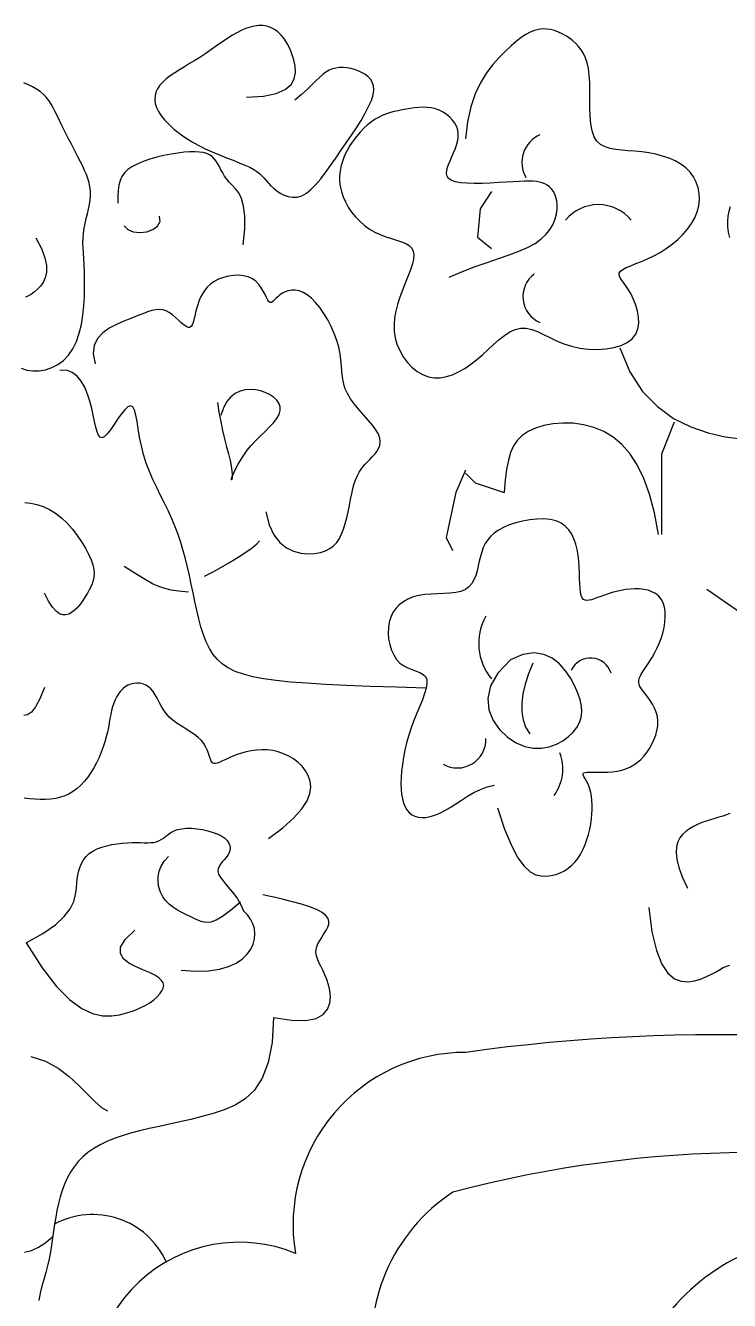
# Model space of a CAD drawing. Extents: x -66030 to 95157, y -13132 to 45879.
# Drawn here: x -29758 to -29709, y 33692.5 to 33781.1 of the extents above; entities that cross this region are included whole.
import ezdxf

# ---------------------------------------------------------------- set-up
doc = ezdxf.new("R2010")
doc.units = 0
doc.header["$LTSCALE"] = 100
doc.header["$MEASUREMENT"] = 0
doc.layers.add('3', color=11, linetype='CONTINUOUS')

msp = doc.modelspace()

# ---------------------------------------------------------------- linework, layer by layer
at = {"layer": '3'}
for points in [[(-29742.626, 33776.15), (-29741.444, 33776.215), (-29740.56, 33776.395), (-29739.935, 33776.67), (-29739.53, 33777.019), (-29739.306, 33777.422), (-29739.226, 33777.856), (-29739.252, 33778.303), (-29739.343, 33778.741), (-29739.469, 33779.152), (-29739.62, 33779.53), (-29739.795, 33779.875), (-29739.991, 33780.182), (-29740.207, 33780.451), (-29740.439, 33780.677), (-29740.687, 33780.859), (-29740.947, 33780.995), (-29741.218, 33781.083), (-29741.498, 33781.126), (-29741.786, 33781.126), (-29742.08, 33781.088), (-29742.38, 33781.016), (-29742.684, 33780.911), (-29742.99, 33780.779), (-29743.297, 33780.623), (-29743.605, 33780.445), (-29743.915, 33780.25), (-29744.227, 33780.041), (-29744.542, 33779.821), (-29744.864, 33779.595), (-29745.191, 33779.365), (-29745.527, 33779.135), (-29745.871, 33778.908), (-29746.225, 33778.688), (-29746.583, 33778.473), (-29746.938, 33778.261), (-29747.284, 33778.051), (-29747.615, 33777.841), (-29747.923, 33777.63), (-29748.202, 33777.414), (-29748.446, 33777.194), (-29748.648, 33776.967), (-29748.807, 33776.732), (-29748.92, 33776.49), (-29748.986, 33776.239), (-29749.004, 33775.979), (-29748.97, 33775.711), (-29748.884, 33775.433), (-29748.744, 33775.144), (-29748.549, 33774.846), (-29748.302, 33774.542), (-29748.008, 33774.234), (-29747.671, 33773.928), (-29747.296, 33773.628), (-29746.887, 33773.336), (-29746.448, 33773.058), (-29745.983, 33772.796), (-29745.499, 33772.555), (-29745.004, 33772.332), (-29744.509, 33772.126), (-29744.025, 33771.935), (-29743.561, 33771.755), (-29743.13, 33771.586), (-29742.74, 33771.424), (-29742.402, 33771.268), (-29742.124, 33771.116), (-29741.897, 33770.966), (-29741.709, 33770.815), (-29741.549, 33770.663), (-29741.404, 33770.507), (-29741.264, 33770.346), (-29741.115, 33770.178), (-29740.947, 33770.001), (-29740.75, 33769.816), (-29740.525, 33769.634), (-29740.276, 33769.466), (-29740.005, 33769.326), (-29739.717, 33769.226), (-29739.415, 33769.179), (-29739.103, 33769.197), (-29738.783, 33769.293), (-29738.46, 33769.477), (-29738.132, 33769.74), (-29737.8, 33770.074), (-29737.464, 33770.467), (-29737.122, 33770.909), (-29736.774, 33771.39), (-29736.42, 33771.898), (-29736.06, 33772.424), (-29735.695, 33772.957), (-29735.333, 33773.49), (-29734.985, 33774.017), (-29734.661, 33774.529), (-29734.373, 33775.021), (-29734.13, 33775.484), (-29733.942, 33775.913), (-29733.822, 33776.3), (-29733.775, 33776.639), (-29733.796, 33776.934), (-29733.877, 33777.187), (-29734.008, 33777.404), (-29734.182, 33777.587), (-29734.388, 33777.741), (-29734.62, 33777.869), (-29734.866, 33777.977), (-29735.121, 33778.065), (-29735.381, 33778.134), (-29735.641, 33778.182), (-29735.902, 33778.205), (-29736.158, 33778.202), (-29736.409, 33778.17), (-29736.65, 33778.109), (-29736.881, 33778.014), (-29737.1, 33777.884), (-29737.317, 33777.719), (-29737.545, 33777.517), (-29737.795, 33777.278), (-29738.08, 33777), (-29738.413, 33776.683), (-29738.805, 33776.325), (-29739.268, 33775.927)], [(-29728.524, 33763.629), (-29727.613, 33764.018), (-29726.732, 33764.357), (-29725.888, 33764.656), (-29725.092, 33764.928), (-29724.352, 33765.184), (-29723.677, 33765.437), (-29723.075, 33765.697), (-29722.556, 33765.976), (-29722.124, 33766.284), (-29721.776, 33766.616), (-29721.504, 33766.963), (-29721.301, 33767.318), (-29721.159, 33767.673), (-29721.071, 33768.02), (-29721.029, 33768.352), (-29721.026, 33768.66), (-29721.055, 33768.938), (-29721.113, 33769.185), (-29721.196, 33769.405), (-29721.301, 33769.596), (-29721.426, 33769.761), (-29721.566, 33769.902), (-29721.72, 33770.019), (-29721.884, 33770.113), (-29722.057, 33770.187), (-29722.244, 33770.241), (-29722.453, 33770.278), (-29722.691, 33770.299), (-29722.966, 33770.307), (-29723.285, 33770.302), (-29723.655, 33770.286), (-29724.085, 33770.262), (-29724.577, 33770.232), (-29725.113, 33770.199), (-29725.675, 33770.17), (-29726.24, 33770.15), (-29726.787, 33770.144), (-29727.296, 33770.157), (-29727.745, 33770.195), (-29728.114, 33770.262), (-29728.387, 33770.363), (-29728.571, 33770.495), (-29728.676, 33770.655), (-29728.716, 33770.84), (-29728.701, 33771.045), (-29728.644, 33771.268), (-29728.556, 33771.505), (-29728.45, 33771.753), (-29728.336, 33772.008), (-29728.221, 33772.268), (-29728.114, 33772.531), (-29728.021, 33772.796), (-29727.949, 33773.062), (-29727.904, 33773.325), (-29727.895, 33773.585), (-29727.928, 33773.84), (-29728.007, 33774.087), (-29728.13, 33774.324), (-29728.292, 33774.547), (-29728.487, 33774.753), (-29728.71, 33774.938), (-29728.956, 33775.098), (-29729.219, 33775.23), (-29729.494, 33775.331), (-29729.777, 33775.398), (-29730.066, 33775.434), (-29730.357, 33775.445), (-29730.651, 33775.433), (-29730.944, 33775.404), (-29731.236, 33775.362), (-29731.524, 33775.311), (-29731.807, 33775.256), (-29732.084, 33775.199), (-29732.355, 33775.138), (-29732.621, 33775.069), (-29732.885, 33774.986), (-29733.146, 33774.886), (-29733.407, 33774.763), (-29733.669, 33774.615), (-29733.934, 33774.436), (-29734.201, 33774.224), (-29734.467, 33773.98), (-29734.727, 33773.71), (-29734.978, 33773.416), (-29735.215, 33773.103), (-29735.434, 33772.775), (-29735.63, 33772.435), (-29735.799, 33772.088), (-29735.937, 33771.737), (-29736.042, 33771.383), (-29736.113, 33771.026), (-29736.149, 33770.667), (-29736.148, 33770.307), (-29736.109, 33769.945), (-29736.03, 33769.582), (-29735.911, 33769.219), (-29735.751, 33768.856), (-29735.551, 33768.499), (-29735.316, 33768.152), (-29735.048, 33767.821), (-29734.751, 33767.511), (-29734.426, 33767.227), (-29734.078, 33766.975), (-29733.71, 33766.759), (-29733.325, 33766.583), (-29732.935, 33766.438), (-29732.551, 33766.314), (-29732.185, 33766.2), (-29731.849, 33766.086), (-29731.554, 33765.962), (-29731.312, 33765.817), (-29731.136, 33765.641), (-29731.033, 33765.425), (-29730.997, 33765.17), (-29731.019, 33764.881), (-29731.089, 33764.56), (-29731.198, 33764.211), (-29731.335, 33763.838), (-29731.492, 33763.444), (-29731.658, 33763.032), (-29731.825, 33762.606), (-29731.983, 33762.169), (-29732.124, 33761.721), (-29732.241, 33761.267), (-29732.324, 33760.807), (-29732.366, 33760.344), (-29732.358, 33759.88), (-29732.292, 33759.417), (-29732.162, 33758.96), (-29731.973, 33758.515), (-29731.731, 33758.095), (-29731.444, 33757.708), (-29731.118, 33757.364), (-29730.76, 33757.075), (-29730.379, 33756.849), (-29729.979, 33756.697), (-29729.569, 33756.626), (-29729.151, 33756.632), (-29728.727, 33756.707), (-29728.301, 33756.846), (-29727.874, 33757.04), (-29727.451, 33757.284), (-29727.032, 33757.569), (-29726.622, 33757.889), (-29726.221, 33758.236), (-29725.829, 33758.595), (-29725.444, 33758.949), (-29725.064, 33759.282), (-29724.688, 33759.579), (-29724.314, 33759.823), (-29723.939, 33759.998), (-29723.563, 33760.088), (-29723.183, 33760.083), (-29722.794, 33759.995), (-29722.392, 33759.844), (-29721.973, 33759.65), (-29721.53, 33759.432), (-29721.061, 33759.208), (-29720.558, 33758.998), (-29720.019, 33758.821), (-29719.441, 33758.694), (-29718.841, 33758.62), (-29718.236, 33758.6), (-29717.645, 33758.635), (-29717.088, 33758.726), (-29716.583, 33758.873), (-29716.148, 33759.079), (-29715.803, 33759.343), (-29715.562, 33759.664), (-29715.416, 33760.03), (-29715.355, 33760.43), (-29715.365, 33760.847), (-29715.435, 33761.271), (-29715.552, 33761.685), (-29715.703, 33762.078), (-29715.878, 33762.436), (-29716.063, 33762.748), (-29716.246, 33763.017), (-29716.416, 33763.248), (-29716.559, 33763.447), (-29716.663, 33763.62), (-29716.717, 33763.772), (-29716.708, 33763.91), (-29716.624, 33764.038), (-29716.457, 33764.163), (-29716.214, 33764.289), (-29715.908, 33764.422), (-29715.552, 33764.565), (-29715.157, 33764.724), (-29714.736, 33764.903), (-29714.3, 33765.108), (-29713.864, 33765.343), (-29713.436, 33765.611), (-29713.026, 33765.911), (-29712.639, 33766.239), (-29712.283, 33766.591), (-29711.963, 33766.965), (-29711.686, 33767.355), (-29711.46, 33767.76), (-29711.289, 33768.175), (-29711.181, 33768.597), (-29711.134, 33769.02), (-29711.147, 33769.437), (-29711.219, 33769.843), (-29711.35, 33770.231), (-29711.536, 33770.596), (-29711.778, 33770.932), (-29712.073, 33771.231), (-29712.419, 33771.49), (-29712.81, 33771.71), (-29713.237, 33771.895), (-29713.691, 33772.046), (-29714.164, 33772.168), (-29714.649, 33772.264), (-29715.136, 33772.335), (-29715.617, 33772.386), (-29716.084, 33772.422), (-29716.532, 33772.455), (-29716.953, 33772.498), (-29717.342, 33772.568), (-29717.693, 33772.678), (-29717.999, 33772.842), (-29718.254, 33773.076), (-29718.452, 33773.393), (-29718.59, 33773.802), (-29718.678, 33774.288), (-29718.726, 33774.831), (-29718.746, 33775.41), (-29718.75, 33776.005), (-29718.751, 33776.595), (-29718.76, 33777.16), (-29718.788, 33777.678), (-29718.845, 33778.136), (-29718.932, 33778.533), (-29719.046, 33778.879), (-29719.184, 33779.178), (-29719.346, 33779.44), (-29719.528, 33779.67), (-29719.728, 33779.875), (-29719.944, 33780.064), (-29720.175, 33780.239), (-29720.418, 33780.401), (-29720.671, 33780.546), (-29720.933, 33780.669), (-29721.202, 33780.768), (-29721.476, 33780.839), (-29721.754, 33780.879), (-29722.033, 33780.883), (-29722.314, 33780.85), (-29722.598, 33780.775), (-29722.891, 33780.658), (-29723.197, 33780.494), (-29723.519, 33780.283), (-29723.862, 33780.021), (-29724.229, 33779.707), (-29724.626, 33779.337), (-29725.052, 33778.908), (-29725.493, 33778.408), (-29725.93, 33777.827), (-29726.344, 33777.15), (-29726.718, 33776.365), (-29727.031, 33775.461), (-29727.267, 33774.425), (-29727.405, 33773.244)], [(-29758.298, 33757.294), (-29757.901, 33757.168), (-29757.479, 33757.106), (-29757.043, 33757.112), (-29756.601, 33757.187), (-29756.165, 33757.333), (-29755.746, 33757.55), (-29755.355, 33757.839), (-29755.002, 33758.203), (-29754.697, 33758.641), (-29754.449, 33759.152), (-29754.255, 33759.724), (-29754.109, 33760.337), (-29754.004, 33760.978), (-29753.935, 33761.627), (-29753.896, 33762.27), (-29753.881, 33762.888), (-29753.884, 33763.467), (-29753.898, 33763.992), (-29753.92, 33764.467), (-29753.946, 33764.9), (-29753.969, 33765.299), (-29753.987, 33765.67), (-29753.994, 33766.02), (-29753.987, 33766.359), (-29753.96, 33766.692), (-29753.911, 33767.027), (-29753.845, 33767.362), (-29753.769, 33767.696), (-29753.69, 33768.029), (-29753.614, 33768.358), (-29753.549, 33768.682), (-29753.501, 33768.999), (-29753.477, 33769.308), (-29753.482, 33769.609), (-29753.516, 33769.902), (-29753.576, 33770.191), (-29753.658, 33770.477), (-29753.761, 33770.763), (-29753.881, 33771.051), (-29754.016, 33771.345), (-29754.163, 33771.645), (-29754.32, 33771.954), (-29754.484, 33772.271), (-29754.653, 33772.593), (-29754.824, 33772.918), (-29754.995, 33773.245), (-29755.164, 33773.57), (-29755.328, 33773.893), (-29755.485, 33774.21), (-29755.634, 33774.521), (-29755.777, 33774.822), (-29755.919, 33775.113), (-29756.064, 33775.392), (-29756.216, 33775.656), (-29756.379, 33775.903), (-29756.558, 33776.134), (-29756.757, 33776.344), (-29756.978, 33776.534), (-29757.224, 33776.706), (-29757.494, 33776.864), (-29757.789, 33777.011), (-29758.109, 33777.151)], [(-29742.85, 33765.865), (-29742.741, 33766.992), (-29742.739, 33767.882), (-29742.822, 33768.571), (-29742.971, 33769.093), (-29743.165, 33769.484), (-29743.385, 33769.779), (-29743.61, 33770.015), (-29743.82, 33770.225), (-29743.999, 33770.439), (-29744.151, 33770.659), (-29744.281, 33770.881), (-29744.398, 33771.101), (-29744.507, 33771.313), (-29744.617, 33771.514), (-29744.734, 33771.699), (-29744.864, 33771.865), (-29745.015, 33772.006), (-29745.191, 33772.123), (-29745.394, 33772.216), (-29745.629, 33772.284), (-29745.899, 33772.328), (-29746.207, 33772.347), (-29746.558, 33772.342), (-29746.953, 33772.312), (-29747.395, 33772.258), (-29747.87, 33772.181), (-29748.365, 33772.082), (-29748.863, 33771.963), (-29749.35, 33771.824), (-29749.81, 33771.667), (-29750.228, 33771.494), (-29750.591, 33771.306), (-29750.885, 33771.102), (-29751.115, 33770.878), (-29751.289, 33770.628), (-29751.414, 33770.346), (-29751.498, 33770.025), (-29751.548, 33769.66), (-29751.573, 33769.244), (-29751.579, 33768.771)], [(-29725.582, 33769.575), (-29726.374, 33768.388), (-29726.572, 33766.411), (-29725.582, 33765.62)], [(-29709.018, 33766.393), (-29709.115, 33766.762), (-29709.16, 33767.136), (-29709.163, 33767.504), (-29709.133, 33767.861), (-29709.072, 33768.204), (-29708.979, 33768.534)], [(-29751.132, 33767.206), (-29750.879, 33766.932), (-29750.495, 33766.776), (-29750.038, 33766.731), (-29749.565, 33766.787), (-29749.134, 33766.938), (-29748.802, 33767.175), (-29748.628, 33767.491), (-29748.669, 33767.877)], [(-29757.265, 33766.362), (-29756.886, 33765.618), (-29756.652, 33764.978), (-29756.542, 33764.432), (-29756.536, 33763.971), (-29756.614, 33763.586), (-29756.756, 33763.265), (-29756.941, 33763), (-29757.151, 33762.781), (-29757.366, 33762.598), (-29757.582, 33762.449), (-29757.793, 33762.331), (-29757.998, 33762.241)], [(-29741.283, 33747.305), (-29741.056, 33746.406), (-29740.726, 33745.704), (-29740.317, 33745.178), (-29739.851, 33744.806), (-29739.352, 33744.566), (-29738.843, 33744.436), (-29738.348, 33744.394), (-29737.888, 33744.417), (-29737.483, 33744.488), (-29737.133, 33744.601), (-29736.831, 33744.755), (-29736.573, 33744.951), (-29736.354, 33745.185), (-29736.167, 33745.457), (-29736.009, 33745.767), (-29735.874, 33746.113), (-29735.756, 33746.492), (-29735.652, 33746.896), (-29735.559, 33747.315), (-29735.473, 33747.739), (-29735.39, 33748.157), (-29735.307, 33748.56), (-29735.221, 33748.938), (-29735.128, 33749.281), (-29735.024, 33749.58), (-29734.911, 33749.841), (-29734.789, 33750.07), (-29734.657, 33750.273), (-29734.516, 33750.456), (-29734.367, 33750.627), (-29734.21, 33750.792), (-29734.046, 33750.958), (-29733.876, 33751.129), (-29733.711, 33751.31), (-29733.562, 33751.502), (-29733.439, 33751.708), (-29733.356, 33751.929), (-29733.322, 33752.168), (-29733.349, 33752.428), (-29733.449, 33752.709), (-29733.627, 33753.014), (-29733.871, 33753.34), (-29734.16, 33753.684), (-29734.475, 33754.041), (-29734.797, 33754.409), (-29735.107, 33754.784), (-29735.385, 33755.163), (-29735.612, 33755.541), (-29735.776, 33755.918), (-29735.884, 33756.294), (-29735.952, 33756.673), (-29735.995, 33757.06), (-29736.027, 33757.457), (-29736.064, 33757.868), (-29736.119, 33758.297), (-29736.209, 33758.747), (-29736.345, 33759.218), (-29736.522, 33759.701), (-29736.736, 33760.185), (-29736.979, 33760.656), (-29737.244, 33761.103), (-29737.526, 33761.514), (-29737.818, 33761.875), (-29738.112, 33762.175), (-29738.404, 33762.405), (-29738.689, 33762.568), (-29738.966, 33762.671), (-29739.231, 33762.72), (-29739.482, 33762.722), (-29739.717, 33762.683), (-29739.933, 33762.611), (-29740.126, 33762.511), (-29740.297, 33762.39), (-29740.445, 33762.26), (-29740.576, 33762.132), (-29740.691, 33762.017), (-29740.793, 33761.926), (-29740.887, 33761.871), (-29740.975, 33761.863), (-29741.059, 33761.914), (-29741.144, 33762.03), (-29741.235, 33762.201), (-29741.336, 33762.411), (-29741.455, 33762.646), (-29741.597, 33762.889), (-29741.767, 33763.125), (-29741.972, 33763.339), (-29742.216, 33763.517), (-29742.502, 33763.645), (-29742.823, 33763.723), (-29743.168, 33763.756), (-29743.526, 33763.745), (-29743.885, 33763.694), (-29744.235, 33763.606), (-29744.565, 33763.484), (-29744.864, 33763.33), (-29745.124, 33763.149), (-29745.345, 33762.944), (-29745.532, 33762.719), (-29745.69, 33762.478), (-29745.821, 33762.224), (-29745.929, 33761.963), (-29746.019, 33761.696), (-29746.095, 33761.43), (-29746.161, 33761.167), (-29746.22, 33760.917), (-29746.278, 33760.686), (-29746.338, 33760.484), (-29746.405, 33760.319), (-29746.483, 33760.198), (-29746.578, 33760.131), (-29746.692, 33760.125), (-29746.83, 33760.186), (-29746.989, 33760.301), (-29747.166, 33760.455), (-29747.359, 33760.633), (-29747.564, 33760.82), (-29747.778, 33761.001), (-29747.998, 33761.159), (-29748.222, 33761.281), (-29748.447, 33761.353), (-29748.68, 33761.377), (-29748.928, 33761.358), (-29749.199, 33761.299), (-29749.5, 33761.206), (-29749.84, 33761.082), (-29750.226, 33760.931), (-29750.665, 33760.759), (-29751.158, 33760.566), (-29751.674, 33760.343), (-29752.176, 33760.074), (-29752.626, 33759.748), (-29752.986, 33759.35), (-29753.217, 33758.867), (-29753.283, 33758.285), (-29753.146, 33757.591)], [(-29716.661, 33758.709), (-29715.966, 33757.037), (-29715.082, 33755.686), (-29714.053, 33754.621), (-29712.922, 33753.809), (-29711.731, 33753.212), (-29710.524, 33752.798), (-29709.342, 33752.53), (-29708.23, 33752.374)], [(-29730.131, 33735.038), (-29732.187, 33735.107), (-29734.031, 33735.172), (-29735.676, 33735.238), (-29737.138, 33735.307), (-29738.43, 33735.383), (-29739.566, 33735.471), (-29740.562, 33735.574), (-29741.432, 33735.697), (-29742.189, 33735.841), (-29742.844, 33736.012), (-29743.408, 33736.214), (-29743.89, 33736.449), (-29744.3, 33736.722), (-29744.648, 33737.036), (-29744.945, 33737.394), (-29745.2, 33737.802), (-29745.423, 33738.26), (-29745.618, 33738.763), (-29745.791, 33739.302), (-29745.946, 33739.87), (-29746.087, 33740.46), (-29746.218, 33741.062), (-29746.343, 33741.669), (-29746.468, 33742.274), (-29746.596, 33742.87), (-29746.731, 33743.456), (-29746.874, 33744.034), (-29747.028, 33744.603), (-29747.196, 33745.166), (-29747.381, 33745.723), (-29747.585, 33746.274), (-29747.811, 33746.821), (-29748.06, 33747.365), (-29748.325, 33747.907), (-29748.598, 33748.452), (-29748.87, 33749.001), (-29749.133, 33749.557), (-29749.38, 33750.123), (-29749.601, 33750.7), (-29749.789, 33751.293), (-29749.937, 33751.899), (-29750.054, 33752.499), (-29750.15, 33753.07), (-29750.236, 33753.59), (-29750.322, 33754.034), (-29750.418, 33754.38), (-29750.535, 33754.604), (-29750.684, 33754.684), (-29750.871, 33754.607), (-29751.09, 33754.399), (-29751.331, 33754.099), (-29751.584, 33753.743), (-29751.838, 33753.371), (-29752.085, 33753.018), (-29752.312, 33752.723), (-29752.512, 33752.523), (-29752.676, 33752.447), (-29752.809, 33752.491), (-29752.919, 33752.64), (-29753.013, 33752.882), (-29753.1, 33753.202), (-29753.186, 33753.587), (-29753.28, 33754.023), (-29753.388, 33754.498), (-29753.52, 33754.995), (-29753.68, 33755.493), (-29753.876, 33755.967), (-29754.114, 33756.394), (-29754.399, 33756.749), (-29754.739, 33757.008), (-29755.14, 33757.148), (-29755.608, 33757.144)], [(-29744.64, 33754.908), (-29744.542, 33754.244), (-29744.421, 33753.597), (-29744.285, 33752.975), (-29744.144, 33752.385), (-29744.005, 33751.835), (-29743.877, 33751.331), (-29743.769, 33750.881), (-29743.689, 33750.492), (-29743.643, 33750.169), (-29743.625, 33749.913), (-29743.627, 33749.722), (-29743.64, 33749.595), (-29743.656, 33749.53), (-29743.665, 33749.525), (-29743.661, 33749.579), (-29743.633, 33749.69), (-29743.575, 33749.857), (-29743.486, 33750.071), (-29743.366, 33750.326), (-29743.213, 33750.613), (-29743.03, 33750.924), (-29742.815, 33751.252), (-29742.568, 33751.589), (-29742.29, 33751.927), (-29741.983, 33752.258), (-29741.661, 33752.583), (-29741.338, 33752.899), (-29741.031, 33753.208), (-29740.756, 33753.507), (-29740.527, 33753.797), (-29740.362, 33754.078), (-29740.276, 33754.349), (-29740.279, 33754.609), (-29740.366, 33754.853), (-29740.525, 33755.08), (-29740.744, 33755.283), (-29741.014, 33755.459), (-29741.322, 33755.604), (-29741.658, 33755.714), (-29742.01, 33755.784), (-29742.369, 33755.809), (-29742.725, 33755.782), (-29743.072, 33755.694), (-29743.402, 33755.534), (-29743.709, 33755.296), (-29743.985, 33754.969), (-29744.224, 33754.544), (-29744.417, 33754.014)], [(-29713.975, 33745.74), (-29714.258, 33747.231), (-29714.601, 33748.525), (-29715.002, 33749.635), (-29715.458, 33750.576), (-29715.967, 33751.359), (-29716.525, 33751.998), (-29717.13, 33752.505), (-29717.781, 33752.895), (-29718.47, 33753.18), (-29719.185, 33753.367), (-29719.907, 33753.465), (-29720.62, 33753.482), (-29721.307, 33753.426), (-29721.951, 33753.304), (-29722.535, 33753.125), (-29723.041, 33752.895), (-29723.457, 33752.621), (-29723.791, 33752.295), (-29724.054, 33751.905), (-29724.258, 33751.442), (-29724.414, 33750.895), (-29724.536, 33750.254), (-29724.633, 33749.508), (-29724.719, 33748.647)], [(-29713.752, 33745.74), (-29713.752, 33751.33), (-29712.856, 33753.566)], [(-29727.405, 33750.212), (-29728.077, 33748.647), (-29728.748, 33745.517), (-29728.301, 33744.622)], [(-29727.405, 33749.989), (-29726.734, 33749.318), (-29724.719, 33748.647)], [(-29758.029, 33747.947), (-29757.618, 33747.911), (-29757.193, 33747.822), (-29756.76, 33747.678), (-29756.327, 33747.476), (-29755.902, 33747.213), (-29755.49, 33746.887), (-29755.098, 33746.512), (-29754.731, 33746.099), (-29754.392, 33745.663), (-29754.089, 33745.218), (-29753.825, 33744.777), (-29753.605, 33744.353), (-29753.436, 33743.961), (-29753.319, 33743.612), (-29753.252, 33743.3), (-29753.228, 33743.021), (-29753.242, 33742.768), (-29753.288, 33742.533), (-29753.361, 33742.311), (-29753.454, 33742.095), (-29753.563, 33741.879), (-29753.682, 33741.657), (-29753.811, 33741.433), (-29753.949, 33741.211), (-29754.097, 33740.996), (-29754.254, 33740.793), (-29754.421, 33740.607), (-29754.597, 33740.442), (-29754.783, 33740.304), (-29754.979, 33740.198), (-29755.185, 33740.139), (-29755.401, 33740.143), (-29755.629, 33740.225), (-29755.868, 33740.4), (-29756.12, 33740.686), (-29756.386, 33741.097), (-29756.665, 33741.65)], [(-29725.167, 33726.734), (-29724.674, 33725.243), (-29724.201, 33724.097), (-29723.749, 33723.25), (-29723.316, 33722.66), (-29722.902, 33722.282), (-29722.507, 33722.072), (-29722.131, 33721.987), (-29721.772, 33721.982), (-29721.431, 33722.021), (-29721.108, 33722.096), (-29720.804, 33722.205), (-29720.518, 33722.348), (-29720.251, 33722.523), (-29720.004, 33722.729), (-29719.777, 33722.965), (-29719.571, 33723.231), (-29719.386, 33723.523), (-29719.221, 33723.839), (-29719.076, 33724.173), (-29718.951, 33724.521), (-29718.845, 33724.877), (-29718.758, 33725.238), (-29718.689, 33725.597), (-29718.639, 33725.951), (-29718.605, 33726.295), (-29718.589, 33726.627), (-29718.589, 33726.944), (-29718.606, 33727.246), (-29718.638, 33727.531), (-29718.686, 33727.796), (-29718.748, 33728.04), (-29718.825, 33728.262), (-29718.914, 33728.459), (-29719.008, 33728.633), (-29719.095, 33728.782), (-29719.166, 33728.909), (-29719.21, 33729.013), (-29719.219, 33729.095), (-29719.181, 33729.155), (-29719.086, 33729.193), (-29718.929, 33729.212), (-29718.716, 33729.215), (-29718.457, 33729.21), (-29718.163, 33729.203), (-29717.845, 33729.198), (-29717.512, 33729.204), (-29717.177, 33729.225), (-29716.848, 33729.268), (-29716.535, 33729.338), (-29716.239, 33729.435), (-29715.959, 33729.559), (-29715.696, 33729.71), (-29715.449, 33729.888), (-29715.216, 33730.091), (-29714.999, 33730.319), (-29714.796, 33730.572), (-29714.608, 33730.849), (-29714.438, 33731.146), (-29714.291, 33731.457), (-29714.171, 33731.779), (-29714.083, 33732.106), (-29714.03, 33732.433), (-29714.018, 33732.756), (-29714.05, 33733.069), (-29714.129, 33733.369), (-29714.246, 33733.655), (-29714.391, 33733.925), (-29714.554, 33734.178), (-29714.723, 33734.414), (-29714.889, 33734.631), (-29715.042, 33734.829), (-29715.169, 33735.007), (-29715.264, 33735.165), (-29715.325, 33735.309), (-29715.353, 33735.443), (-29715.351, 33735.575), (-29715.319, 33735.711), (-29715.258, 33735.856), (-29715.171, 33736.017), (-29715.057, 33736.2), (-29714.92, 33736.409), (-29714.765, 33736.645), (-29714.597, 33736.905), (-29714.423, 33737.187), (-29714.249, 33737.491), (-29714.082, 33737.814), (-29713.926, 33738.154), (-29713.789, 33738.51), (-29713.676, 33738.879), (-29713.59, 33739.255), (-29713.533, 33739.63), (-29713.509, 33739.996), (-29713.52, 33740.347), (-29713.569, 33740.675), (-29713.657, 33740.972), (-29713.789, 33741.231), (-29713.964, 33741.446), (-29714.179, 33741.619), (-29714.428, 33741.753), (-29714.703, 33741.85), (-29714.999, 33741.915), (-29715.31, 33741.949), (-29715.63, 33741.956), (-29715.953, 33741.939), (-29716.272, 33741.901), (-29716.586, 33741.846), (-29716.892, 33741.776), (-29717.188, 33741.697), (-29717.472, 33741.61), (-29717.742, 33741.52), (-29717.994, 33741.429), (-29718.228, 33741.343), (-29718.442, 33741.263), (-29718.634, 33741.198), (-29718.805, 33741.154), (-29718.956, 33741.138), (-29719.085, 33741.156), (-29719.194, 33741.217), (-29719.281, 33741.326), (-29719.347, 33741.492), (-29719.394, 33741.717), (-29719.424, 33741.996), (-29719.444, 33742.32), (-29719.459, 33742.68), (-29719.474, 33743.065), (-29719.494, 33743.467), (-29719.525, 33743.878), (-29719.571, 33744.287), (-29719.638, 33744.686), (-29719.732, 33745.068), (-29719.855, 33745.428), (-29720.014, 33745.759), (-29720.213, 33746.055), (-29720.458, 33746.31), (-29720.752, 33746.517), (-29721.101, 33746.672), (-29721.506, 33746.769), (-29721.955, 33746.812), (-29722.435, 33746.805), (-29722.929, 33746.756), (-29723.423, 33746.667), (-29723.902, 33746.546), (-29724.352, 33746.397), (-29724.757, 33746.225), (-29725.106, 33746.034), (-29725.401, 33745.826), (-29725.648, 33745.601), (-29725.852, 33745.358), (-29726.02, 33745.098), (-29726.157, 33744.82), (-29726.269, 33744.525), (-29726.361, 33744.212), (-29726.439, 33743.884), (-29726.514, 33743.547), (-29726.593, 33743.212), (-29726.687, 33742.889), (-29726.806, 33742.587), (-29726.959, 33742.315), (-29727.155, 33742.083), (-29727.405, 33741.902), (-29727.715, 33741.775), (-29728.075, 33741.696), (-29728.475, 33741.651), (-29728.902, 33741.627), (-29729.345, 33741.611), (-29729.792, 33741.592), (-29730.231, 33741.557), (-29730.651, 33741.492), (-29731.04, 33741.387), (-29731.396, 33741.242), (-29731.716, 33741.059), (-29731.999, 33740.839), (-29732.24, 33740.585), (-29732.44, 33740.297), (-29732.595, 33739.977), (-29732.703, 33739.628), (-29732.762, 33739.253), (-29732.775, 33738.861), (-29732.742, 33738.463), (-29732.665, 33738.072), (-29732.547, 33737.699), (-29732.388, 33737.354), (-29732.191, 33737.049), (-29731.957, 33736.796), (-29731.69, 33736.601), (-29731.403, 33736.453), (-29731.111, 33736.335), (-29730.828, 33736.232), (-29730.57, 33736.127), (-29730.351, 33736.005), (-29730.187, 33735.848), (-29730.091, 33735.641), (-29730.075, 33735.371), (-29730.129, 33735.043), (-29730.24, 33734.665), (-29730.394, 33734.243), (-29730.578, 33733.787), (-29730.779, 33733.303), (-29730.981, 33732.801), (-29731.173, 33732.287), (-29731.343, 33731.768), (-29731.489, 33731.251), (-29731.611, 33730.739), (-29731.709, 33730.237), (-29731.786, 33729.748), (-29731.839, 33729.278), (-29731.871, 33728.831), (-29731.882, 33728.411), (-29731.871, 33728.021), (-29731.839, 33727.664), (-29731.784, 33727.34), (-29731.705, 33727.05), (-29731.601, 33726.796), (-29731.473, 33726.576), (-29731.318, 33726.394), (-29731.136, 33726.249), (-29730.926, 33726.143), (-29730.691, 33726.075), (-29730.43, 33726.048), (-29730.147, 33726.061), (-29729.843, 33726.114), (-29729.52, 33726.21), (-29729.179, 33726.348), (-29728.823, 33726.529), (-29728.452, 33726.751), (-29728.066, 33727.002), (-29727.665, 33727.267), (-29727.247, 33727.533), (-29726.811, 33727.783), (-29726.357, 33728.004), (-29725.884, 33728.181), (-29725.391, 33728.299)], [(-29745.536, 33742.833), (-29744.996, 33743.113), (-29744.406, 33743.438), (-29743.801, 33743.788), (-29743.213, 33744.147), (-29742.679, 33744.495), (-29742.231, 33744.814), (-29741.903, 33745.086), (-29741.731, 33745.293)], [(-29746.655, 33741.715), (-29747.325, 33741.792), (-29747.858, 33741.869), (-29748.307, 33741.967), (-29748.725, 33742.107), (-29749.164, 33742.309), (-29749.677, 33742.596), (-29750.315, 33742.987), (-29751.132, 33743.504)], [(-29710.618, 33741.939), (-29707.746, 33739.933)], [(-29724.272, 33737.02), (-29725.157, 33736.1), (-29725.666, 33735.2), (-29725.854, 33734.337), (-29725.776, 33733.53), (-29725.484, 33732.799), (-29725.035, 33732.161), (-29724.482, 33731.636), (-29723.88, 33731.243), (-29723.275, 33730.994), (-29722.685, 33730.877), (-29722.116, 33730.876), (-29721.579, 33730.973), (-29721.08, 33731.15), (-29720.63, 33731.39), (-29720.236, 33731.675), (-29719.907, 33731.988), (-29719.65, 33732.316), (-29719.465, 33732.657), (-29719.35, 33733.016), (-29719.305, 33733.395), (-29719.329, 33733.799), (-29719.419, 33734.231), (-29719.575, 33734.695), (-29719.795, 33735.193), (-29720.079, 33735.723), (-29720.432, 33736.249), (-29720.857, 33736.731), (-29721.362, 33737.127), (-29721.95, 33737.395), (-29722.628, 33737.494), (-29723.4, 33737.383), (-29724.272, 33737.02)], [(-29722.705, 33736.796), (-29723.008, 33736.053), (-29723.243, 33735.335), (-29723.405, 33734.65), (-29723.488, 33734.001), (-29723.487, 33733.394), (-29723.397, 33732.834), (-29723.213, 33732.326), (-29722.929, 33731.877)], [(-29741.105, 33724.582), (-29740.092, 33725.344), (-29739.324, 33726.033), (-29738.773, 33726.655), (-29738.413, 33727.216), (-29738.216, 33727.721), (-29738.155, 33728.177), (-29738.203, 33728.589), (-29738.333, 33728.963), (-29738.522, 33729.304), (-29738.758, 33729.612), (-29739.036, 33729.886), (-29739.347, 33730.124), (-29739.686, 33730.326), (-29740.046, 33730.49), (-29740.419, 33730.616), (-29740.8, 33730.703), (-29741.18, 33730.75), (-29741.558, 33730.761), (-29741.929, 33730.741), (-29742.29, 33730.694), (-29742.638, 33730.624), (-29742.97, 33730.535), (-29743.282, 33730.433), (-29743.571, 33730.322), (-29743.834, 33730.207), (-29744.072, 33730.094), (-29744.285, 33729.99), (-29744.474, 33729.903), (-29744.638, 33729.84), (-29744.779, 33729.808), (-29744.898, 33729.814), (-29744.995, 33729.865), (-29745.071, 33729.966), (-29745.135, 33730.111), (-29745.196, 33730.29), (-29745.262, 33730.497), (-29745.342, 33730.721), (-29745.445, 33730.954), (-29745.581, 33731.188), (-29745.757, 33731.414), (-29745.981, 33731.626), (-29746.243, 33731.825), (-29746.532, 33732.018), (-29746.838, 33732.208), (-29747.148, 33732.401), (-29747.452, 33732.6), (-29747.738, 33732.812), (-29747.995, 33733.04), (-29748.214, 33733.287), (-29748.401, 33733.549), (-29748.562, 33733.817), (-29748.707, 33734.084), (-29748.842, 33734.343), (-29748.975, 33734.586), (-29749.113, 33734.806), (-29749.266, 33734.996), (-29749.438, 33735.148), (-29749.627, 33735.264), (-29749.829, 33735.344), (-29750.038, 33735.389), (-29750.252, 33735.401), (-29750.464, 33735.381), (-29750.671, 33735.33), (-29750.868, 33735.25), (-29751.051, 33735.14), (-29751.221, 33735.005), (-29751.376, 33734.845), (-29751.516, 33734.662), (-29751.643, 33734.46), (-29751.755, 33734.239), (-29751.852, 33734.002), (-29751.936, 33733.751), (-29752.006, 33733.488), (-29752.066, 33733.213), (-29752.12, 33732.926), (-29752.174, 33732.627), (-29752.231, 33732.316), (-29752.297, 33731.994), (-29752.375, 33731.659), (-29752.47, 33731.313), (-29752.585, 33730.955), (-29752.721, 33730.591), (-29752.875, 33730.226), (-29753.048, 33729.865), (-29753.237, 33729.513), (-29753.442, 33729.177), (-29753.661, 33728.86), (-29753.893, 33728.57), (-29754.138, 33728.309), (-29754.395, 33728.079), (-29754.665, 33727.879), (-29754.949, 33727.709), (-29755.247, 33727.569), (-29755.56, 33727.459), (-29755.888, 33727.378), (-29756.232, 33727.325), (-29756.593, 33727.301), (-29756.963, 33727.3), (-29757.339, 33727.319), (-29757.713, 33727.354), (-29758.081, 33727.399)], [(-29756.665, 33735.097), (-29756.994, 33734.304), (-29757.299, 33733.737), (-29757.582, 33733.371), (-29757.847, 33733.184), (-29758.098, 33733.151)], [(-29709.014, 33726.328), (-29709.244, 33726.234), (-29709.498, 33726.15), (-29709.771, 33726.07), (-29710.058, 33725.988), (-29710.357, 33725.901), (-29710.66, 33725.803), (-29710.963, 33725.694), (-29711.261, 33725.569), (-29711.549, 33725.427), (-29711.821, 33725.265), (-29712.072, 33725.08), (-29712.297, 33724.87), (-29712.489, 33724.631), (-29712.638, 33724.351), (-29712.731, 33724.019), (-29712.758, 33723.622), (-29712.707, 33723.148), (-29712.564, 33722.585), (-29712.32, 33721.921), (-29711.961, 33721.144)], [(-29757.955, 33717.33), (-29756.785, 33717.979), (-29755.914, 33718.591), (-29755.295, 33719.169), (-29754.885, 33719.711), (-29754.637, 33720.219), (-29754.506, 33720.694), (-29754.447, 33721.135), (-29754.415, 33721.543), (-29754.37, 33721.92), (-29754.303, 33722.265), (-29754.213, 33722.579), (-29754.095, 33722.864), (-29753.948, 33723.12), (-29753.768, 33723.347), (-29753.554, 33723.546), (-29753.302, 33723.719), (-29753.013, 33723.866), (-29752.691, 33723.989), (-29752.347, 33724.089), (-29751.988, 33724.168), (-29751.624, 33724.229), (-29751.261, 33724.271), (-29750.909, 33724.299), (-29750.577, 33724.312), (-29750.271, 33724.314), (-29749.99, 33724.309), (-29749.733, 33724.302), (-29749.497, 33724.298), (-29749.281, 33724.303), (-29749.081, 33724.322), (-29748.896, 33724.361), (-29748.723, 33724.423), (-29748.561, 33724.513), (-29748.401, 33724.624), (-29748.239, 33724.748), (-29748.065, 33724.877), (-29747.875, 33725.002), (-29747.66, 33725.116), (-29747.414, 33725.21), (-29747.129, 33725.275), (-29746.803, 33725.306), (-29746.444, 33725.303), (-29746.067, 33725.27), (-29745.683, 33725.21), (-29745.306, 33725.126), (-29744.95, 33725.02), (-29744.626, 33724.896), (-29744.348, 33724.756), (-29744.127, 33724.605), (-29743.961, 33724.444), (-29743.847, 33724.276), (-29743.781, 33724.104), (-29743.759, 33723.93), (-29743.778, 33723.756), (-29743.833, 33723.587), (-29743.922, 33723.423), (-29744.039, 33723.267), (-29744.172, 33723.116), (-29744.308, 33722.966), (-29744.433, 33722.814), (-29744.534, 33722.656), (-29744.599, 33722.488), (-29744.612, 33722.307), (-29744.562, 33722.108), (-29744.439, 33721.889), (-29744.256, 33721.646), (-29744.029, 33721.378), (-29743.775, 33721.08), (-29743.511, 33720.752), (-29743.254, 33720.389), (-29743.021, 33719.99), (-29742.828, 33719.553)], [(-29743.051, 33720.164), (-29743.732, 33719.574), (-29744.289, 33719.161), (-29744.743, 33718.902), (-29745.115, 33718.77), (-29745.428, 33718.741), (-29745.702, 33718.789), (-29745.959, 33718.889), (-29746.221, 33719.015), (-29746.503, 33719.149), (-29746.803, 33719.289), (-29747.11, 33719.441), (-29747.416, 33719.608), (-29747.712, 33719.796), (-29747.988, 33720.01), (-29748.236, 33720.255), (-29748.445, 33720.534), (-29748.609, 33720.851), (-29748.721, 33721.198), (-29748.777, 33721.564), (-29748.772, 33721.939), (-29748.702, 33722.314), (-29748.563, 33722.677), (-29748.349, 33723.02), (-29748.056, 33723.33)], [(-29740.746, 33712.152), (-29739.476, 33711.95), (-29738.501, 33711.937), (-29737.785, 33712.082), (-29737.293, 33712.352), (-29736.987, 33712.713), (-29736.832, 33713.132), (-29736.793, 33713.577), (-29736.831, 33714.015), (-29736.917, 33714.42), (-29737.034, 33714.788), (-29737.171, 33715.123), (-29737.317, 33715.43), (-29737.461, 33715.711), (-29737.591, 33715.971), (-29737.697, 33716.213), (-29737.767, 33716.441), (-29737.794, 33716.659), (-29737.779, 33716.867), (-29737.731, 33717.069), (-29737.654, 33717.265), (-29737.555, 33717.458), (-29737.442, 33717.65), (-29737.319, 33717.841), (-29737.193, 33718.034), (-29737.072, 33718.23), (-29736.972, 33718.429), (-29736.908, 33718.63), (-29736.897, 33718.831), (-29736.957, 33719.034), (-29737.103, 33719.236), (-29737.352, 33719.437), (-29737.721, 33719.636), (-29738.216, 33719.832), (-29738.799, 33720.019), (-29739.424, 33720.193), (-29740.042, 33720.348), (-29740.605, 33720.478), (-29741.067, 33720.577), (-29741.379, 33720.641), (-29741.494, 33720.664)], [(-29747.166, 33715.441), (-29746.151, 33715.369), (-29745.268, 33715.394), (-29744.511, 33715.503), (-29743.871, 33715.684), (-29743.341, 33715.926), (-29742.912, 33716.215), (-29742.577, 33716.539), (-29742.328, 33716.886), (-29742.158, 33717.244), (-29742.062, 33717.607), (-29742.036, 33717.969), (-29742.078, 33718.323), (-29742.181, 33718.665), (-29742.343, 33718.987), (-29742.56, 33719.285), (-29742.828, 33719.553)], [(-29714.647, 33719.802), (-29714.43, 33718.095), (-29714.125, 33716.798), (-29713.752, 33715.858), (-29713.327, 33715.223), (-29712.869, 33714.841), (-29712.396, 33714.661), (-29711.926, 33714.63), (-29711.476, 33714.696), (-29711.061, 33714.815), (-29710.682, 33714.965), (-29710.336, 33715.133), (-29710.021, 33715.306), (-29709.734, 33715.471), (-29709.472, 33715.613), (-29709.233, 33715.72), (-29709.014, 33715.777)], [(-29757.955, 33717.33), (-29756.841, 33715.605), (-29755.828, 33714.307), (-29754.91, 33713.38), (-29754.077, 33712.769), (-29753.324, 33712.415), (-29752.641, 33712.264), (-29752.022, 33712.257), (-29751.458, 33712.339), (-29750.943, 33712.462), (-29750.475, 33712.612), (-29750.055, 33712.784), (-29749.682, 33712.972), (-29749.355, 33713.173), (-29749.074, 33713.38), (-29748.839, 33713.588), (-29748.649, 33713.793), (-29748.506, 33713.99), (-29748.416, 33714.181), (-29748.384, 33714.366), (-29748.42, 33714.548), (-29748.529, 33714.728), (-29748.72, 33714.908), (-29748.998, 33715.089), (-29749.372, 33715.275), (-29749.837, 33715.467), (-29750.337, 33715.68), (-29750.808, 33715.928), (-29751.182, 33716.226), (-29751.394, 33716.589), (-29751.377, 33717.032), (-29751.065, 33717.571), (-29750.392, 33718.219)], [(-29740.746, 33712.152), (-29740.842, 33710.406), (-29741.111, 33709.014), (-29741.529, 33707.927), (-29742.07, 33707.1), (-29742.709, 33706.487), (-29743.419, 33706.042), (-29744.176, 33705.717), (-29744.954, 33705.467), (-29745.73, 33705.253), (-29746.497, 33705.061), (-29747.252, 33704.888), (-29747.989, 33704.726), (-29748.705, 33704.572), (-29749.395, 33704.42), (-29750.055, 33704.264), (-29750.682, 33704.1), (-29751.271, 33703.921), (-29751.822, 33703.727), (-29752.336, 33703.515), (-29752.811, 33703.283), (-29753.248, 33703.03), (-29753.647, 33702.754), (-29754.009, 33702.453), (-29754.332, 33702.125), (-29754.617, 33701.769), (-29754.868, 33701.388), (-29755.086, 33700.984), (-29755.276, 33700.561), (-29755.439, 33700.121), (-29755.579, 33699.668), (-29755.699, 33699.204), (-29755.802, 33698.732), (-29755.89, 33698.255), (-29755.969, 33697.774), (-29756.041, 33697.292), (-29756.112, 33696.807), (-29756.185, 33696.323), (-29756.265, 33695.841), (-29756.356, 33695.36), (-29756.461, 33694.883), (-29756.583, 33694.41), (-29756.714, 33693.936), (-29756.846, 33693.456), (-29756.968, 33692.965), (-29757.071, 33692.457)], [(-29757.622, 33709.441), (-29756.608, 33709.101), (-29755.724, 33708.616), (-29754.955, 33708.041), (-29754.285, 33707.427), (-29753.698, 33706.829), (-29753.179, 33706.3), (-29752.713, 33705.894), (-29752.283, 33705.663)], [(-29758.057, 33695.828), (-29757.585, 33695.953), (-29757.093, 33696.166), (-29756.584, 33696.488), (-29756.062, 33696.943)]]:
    msp.add_lwpolyline(points, dxfattribs=at)
for points in [[(-29656.235, 33668.877, 0.77532), (-29676.265, 33696.959, 0.337875), (-29681.132, 33707.594, 0.093198), (-29727.363, 33709.721, 0.464402), (-29739.225, 33695.744, 0.644074), (-29752.79, 33683.039)], [(-29664.349, 33668.972, 0.981777), (-29677.178, 33688.452, 0.278213), (-29687.215, 33700.302, 0.12687), (-29728.276, 33699.998, 0.300856), (-29733.751, 33687.236, 0.788729), (-29748.33, 33676.701)]]:
    msp.add_lwpolyline(points, format="xyb", dxfattribs=at)
for centre, radius, start, end in [((-29721.365, 33771.597), 2.112, 113.78513, 209.31023), ((-29718.159, 33765.714), 2.954, 39.60326, 140.39674), ((-29721.451, 33762.273), 1.951, 126.56201, 246.87132), ((-29722.646, 33738.156), 3.834, 150.47329, 219.92617), ((-29718.697, 33735.655), 1.489, 17.00635, 154.83063), ((-29727.962, 33731.478), 1.98, 240.01741, 1.85898), ((-29723.741, 33729.432), 3.114, 323.6848, 21.11089), ((-29753.311, 33692.848), 5.598, 24.36335, 118.34948), ((-29701.793, 33682.259), 14.799, 28.62061, 141.15505)]:
    msp.add_arc(centre, radius, start, end, dxfattribs=at)

doc.saveas('drawing.dxf')
